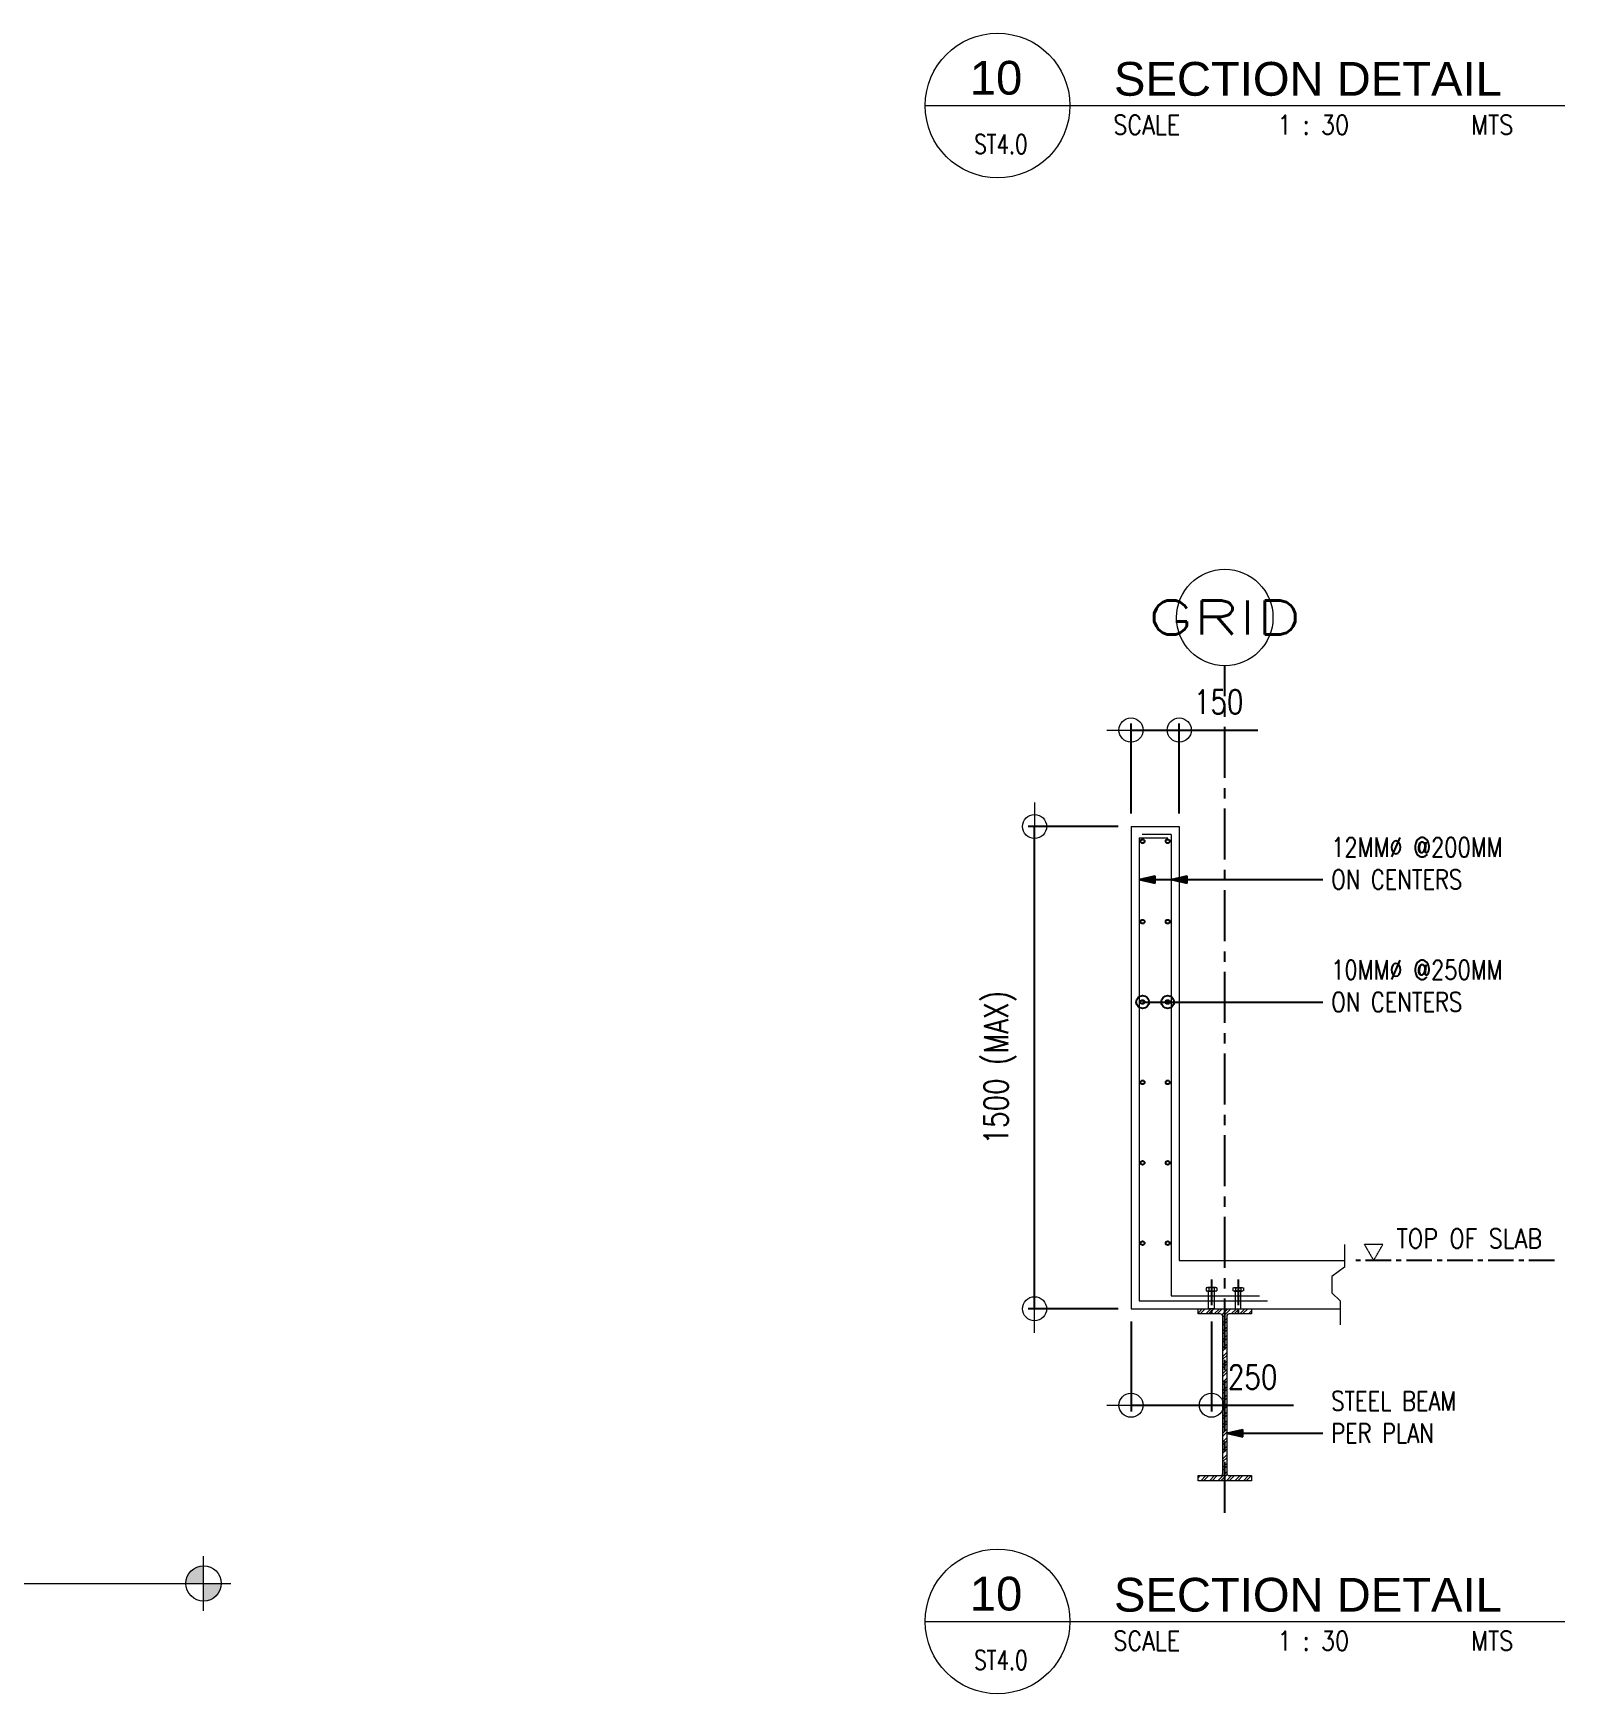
# Model space of a CAD drawing. Header units: millimetres. Extents: x 0 to 437400, y -7936 to 73710.
# Drawn here: x 95861 to 100625, y 28710 to 33875 of the extents above; entities that cross this region are included whole.
import ezdxf
from ezdxf.enums import TextEntityAlignment as Align

# ---------------------------------------------------------------- set-up
doc = ezdxf.new("R2010")
doc.units = ezdxf.units.MM
doc.header["$LTSCALE"] = 10
doc.header["$MEASUREMENT"] = 0
doc.linetypes.add('CENTER', pattern=[50.8, 31.75, -6.35, 6.35, -6.35])
doc.linetypes.add('PHANTOM2', pattern=[1.25, 0.625, -0.125, 0.125, -0.125, 0.125, -0.125])
doc.layers.add('A-NEW', color=240, linetype='Continuous')
doc.layers.add('BAR-1', color=7, linetype='Continuous')
for name, color, linetype, lineweight in [('grid_iden', 1, 'Continuous', 9), ('S-ANNO-DIMS', 1, 'Continuous', 5), ('S-Anno-Symb', 143, 'PHANTOM2', 13), ('S-Anno-Text', 52, 'Continuous', 15), ('S-ANNO-WELD', 1, 'Continuous', 9), ('S-DETL-LN03', 3, 'Continuous', 9), ('S-DETL-LN8', 8, 'Continuous', 9), ('S-DETL-LW25', 2, 'Continuous', 9), ('S-DETL-LW35', 3, 'Continuous', 9), ('S-DETL-PATT', 9, 'Continuous', 9), ('S-Grid-iden', 52, 'Continuous', 9)]:
    doc.layers.add(name, color=color, linetype=linetype, lineweight=lineweight)
doc.styles.add('1', font='simplex.shx', dxfattribs={"width": 0.8, "height": 20})
doc.styles.add('2', font='simplex.shx', dxfattribs={"width": 0.95, "height": 40})
doc.styles.add('3', font='simplex.shx', dxfattribs={"width": 1.5, "height": 70})
doc.styles.add('SHEETNAME', font='simplex.shx', dxfattribs={"width": 0.75, "height": 200})
doc.styles.add('TITLE1', font='HELV.shx', dxfattribs={"height": 500})
doc.dimstyles.new('ESCA30', dxfattribs={"dimtxt": 40, "dimasz": 1, "dimexe": 20, "dimexo": 40, "dimgap": 50, "dimtad": 1, "dimdec": 0, "dimrnd": 1, "dimdsep": 46, "dimtxsty": '1', "dimblk1": 'ESCADIM_ARW', "dimblk2": 'ESCADIM_ARW', "dimsah": 1, "dimcen": 50, "dimclrd": 256, "dimclre": 256, "dimclrt": 52, "dimadec": 0, "dimazin": 0, "dimtfac": 1, "dimtdec": 0, "dimtofl": 0, "dimtmove": 0, "dimatfit": 3, "dimldrblk": 'ESCADIM_ARW', "dimfxl": 1, "dimtolj": 1, "dimtzin": 0, "dimarcsym": 0})
doc.dimstyles.new('ESCA_ARW$7', dxfattribs={"dimtxt": 200, "dimasz": 1, "dimexe": 100, "dimexo": 100, "dimgap": 100, "dimtad": 1, "dimdec": 0, "dimrnd": 1, "dimdsep": 46, "dimtxsty": '1', "dimblk1": 'dim_arw', "dimblk2": 'dim_arw', "dimsah": 1, "dimcen": 50, "dimclrd": 1, "dimclre": 256, "dimclrt": 52, "dimadec": 0, "dimazin": 0, "dimtfac": 1, "dimtofl": 0, "dimtmove": 0, "dimatfit": 3, "dimldrblk": 'dim_arw', "dimfxl": 1, "dimtolj": 1, "dimtzin": 0, "dimarcsym": 0})

# ---------------------------------------------------------------- blocks, each defined once
blk = doc.blocks.new('ESCADIM_ARW')
at = {"color": 9}
blk.add_line((75, 0), (-75, 0), dxfattribs=at)
blk.add_circle((0, 0), 37.5, dxfattribs=at)
blk = doc.blocks.new('*D14')
at = {"layer": 'Defpoints', "color": 0, "ltscale": 80, "transparency": 16777216}
for p in [(98975.5, 31407.6), (99275.5, 31407.6), (99275.5, 29907.6)]:
    blk.add_point(p, dxfattribs=at)
at = {"layer": 'S-ANNO-DIMS', "lineweight": -2, "ltscale": 80, "transparency": 16777216}
for p, q in [((99235.5, 31407.6), (98955.5, 31407.6)), ((98975.5, 29908.6), (98975.5, 31406.6)), ((99235.5, 29907.6), (98955.5, 29907.6))]:
    blk.add_line(p, q, dxfattribs=at)
for p, rotation in [((98975.5, 31407.6), 90), ((98975.5, 29907.6), 270)]:
    blk.add_blockref('ESCADIM_ARW', p, dxfattribs=dict(at, rotation=rotation))
at = {"layer": 'S-ANNO-DIMS', "color": 52, "ltscale": 80, "transparency": 16777216, "insert": (98868.4, 30657.6), "char_height": 30, "attachment_point": 5, "rotation": 90, "style": '1'}
blk.add_mtext('\\A1;{\\H2.5x;1500 (MAX)}', dxfattribs=at)
blk = doc.blocks.new('ELEV_PNT2')
at = {"layer": 'S-Anno-Symb'}
blk.add_lwpolyline([(0, 0), (110, 191), (-110, 191)], close=True, dxfattribs=at)
blk = doc.blocks.new('*D15')
at = {"layer": 'Defpoints', "color": 0, "ltscale": 80, "transparency": 16777216}
for p in [(99425.5, 31707.6), (99275.5, 31407.6), (99425.5, 31407.6)]:
    blk.add_point(p, dxfattribs=at)
at = {"layer": 'S-ANNO-DIMS', "lineweight": -2, "ltscale": 80, "transparency": 16777216}
for p, q in [((99275.5, 31447.6), (99275.5, 31727.6)), ((99425.5, 31447.6), (99425.5, 31727.6)), ((99276.5, 31707.6), (99424.5, 31707.6)), ((99425.5, 31707.6), (99669.4, 31707.6))]:
    blk.add_line(p, q, dxfattribs=at)
at = {"layer": 'S-ANNO-DIMS', "lineweight": -2, "ltscale": 80, "transparency": 16777216, "rotation": 180}
blk.add_blockref('ESCADIM_ARW', (99275.5, 31707.6), dxfattribs=at)
at = {"layer": 'S-ANNO-DIMS', "lineweight": -2, "ltscale": 80, "transparency": 16777216}
blk.add_blockref('ESCADIM_ARW', (99425.5, 31707.6), dxfattribs=at)
at = {"layer": 'S-ANNO-DIMS', "color": 52, "ltscale": 80, "transparency": 16777216, "insert": (99548, 31795.1), "char_height": 30, "attachment_point": 5, "style": '1'}
blk.add_mtext('\\A1;{\\H2.5x;150}', dxfattribs=at)
blk = doc.blocks.new('*D16')
at = {"layer": 'Defpoints', "color": 0, "ltscale": 80, "transparency": 16777216}
for p in [(99275.5, 29907.6), (99525.5, 29907.6), (99525.5, 29607.6)]:
    blk.add_point(p, dxfattribs=at)
at = {"layer": 'S-ANNO-DIMS', "lineweight": -2, "ltscale": 80, "transparency": 16777216}
for p, q in [((99275.5, 29867.6), (99275.5, 29587.6)), ((99525.5, 29867.6), (99525.5, 29587.6)), ((99276.5, 29607.6), (99524.5, 29607.6)), ((99525.5, 29607.6), (99780.8, 29607.6))]:
    blk.add_line(p, q, dxfattribs=at)
at = {"layer": 'S-ANNO-DIMS', "lineweight": -2, "ltscale": 80, "transparency": 16777216, "rotation": 180}
blk.add_blockref('ESCADIM_ARW', (99275.5, 29607.6), dxfattribs=at)
at = {"layer": 'S-ANNO-DIMS', "lineweight": -2, "ltscale": 80, "transparency": 16777216}
blk.add_blockref('ESCADIM_ARW', (99525.5, 29607.6), dxfattribs=at)
at = {"layer": 'S-ANNO-DIMS', "color": 52, "ltscale": 80, "transparency": 16777216, "insert": (99653.7, 29695.1), "char_height": 30, "attachment_point": 5, "style": '1'}
blk.add_mtext('\\A1;{\\H2.5x;250}', dxfattribs=at)
blk = doc.blocks.new('NUT')
at = {"color": 0, "linetype": 'Continuous'}
for p, q in [((6.7, 0), (-8.2, 0)), ((-10.4, -51.7), (-10.4, -7.4)), ((6.7, -14.8), (-8.2, -14.8)), ((6.7, -44.3), (-8.2, -44.3)), ((6.7, -59.1), (-8.2, -59.1)), ((8.9, -51.7), (8.9, -7.4))]:
    blk.add_line(p, q, dxfattribs=at)
for centre, radius, start, end in [((3.2, -7.4), 13.6, 147.13278, 212.86722), ((40.8, -29.6), 51.2, 163.22135, 196.77865), ((3.2, -51.7), 13.6, 147.13278, 212.86722), ((-4.7, -7.4), 13.6, 327.13278, 32.86722), ((-42.3, -29.6), 51.2, 343.22135, 16.77865), ((-4.7, -51.7), 13.6, 327.13278, 32.86722)]:
    blk.add_arc(centre, radius, start, end, dxfattribs=at)
blk = doc.blocks.new('dim_arw')
h = blk.add_hatch(color=256)
h.paths.add_polyline_path([(-125.6, 29.45), (0, 0), (-125.6, -29.45, -0.115681), (-132.51, 0, -0.115681)])
h.paths.add_polyline_path([(-249.02, 58.4), (-125.6, 29.45, 0.115681), (-132.51, 0, 0.115681), (-125.6, -29.45), (-249.02, -58.4)])
for p, q in [((0, 0), (-249.02, 58.4)), ((-249.02, 58.4), (-249.02, -58.4)), ((0, 0), (-249.02, -58.4))]:
    blk.add_line(p, q)
blk = doc.blocks.new('Grid')
at = {"layer": 'S-Grid-iden', "color": 1, "linetype": 'Continuous'}
blk.add_circle((0, 0), 500, dxfattribs=at)
at = {"layer": 'S-Grid-iden', "style": '3', "width": 1.5}
blk.add_attdef('GRIDTAG', text='', height=350, dxfattribs=at).set_placement((0, 0), align=Align.MIDDLE_CENTER)
blk = doc.blocks.new('Elev_Pnt')
at = {"layer": 'S-Anno-Symb'}
h = blk.add_hatch(color=1, dxfattribs=at)
h.paths.add_polyline_path([(0, 110, 0.414214), (-110, 0), (0, 0)])
h.paths.add_polyline_path([(110, 0), (0, 0), (0, -110, 0.414214)])
at = {"layer": 'S-Anno-Symb', "color": 1, "linetype": 'Continuous'}
for p, q in [((0, -170), (0, 170)), ((-170, 0), (170, 0))]:
    blk.add_line(p, q, dxfattribs=at)
blk.add_circle((0, 0), 110, dxfattribs=at)

msp = doc.modelspace()

# ---------------------------------------------------------------- hatches: boundary and pattern name
at = {"layer": 'S-DETL-PATT', "ltscale": 0.5}
h = msp.add_hatch(dxfattribs=at)
h.set_pattern_fill('ANSI32', color=256, scale=50, style=0)
h.set_pattern_definition([(45, (-4304.02, 13398.69), (-13.258252, 13.258252), []), (45, (-4295.181, 13398.69), (-13.258252, 13.258252), [])])
edge = h.paths.add_edge_path()
edge.add_line((99567.0226, 29372.64549), (99484.0226, 29372.64549))
edge.add_line((99484.0226, 29372.64549), (99484.0226, 29388.64549))
edge.add_line((99484.0226, 29388.64549), (99553.0226, 29388.64549))
edge.add_arc((99553.0226, 29396.64549), 8, 270, 360)
edge.add_line((99561.0226, 29396.64549), (99561.0226, 29883.64549))
edge.add_arc((99553.0226, 29883.64549), 8, 0, 90)
edge.add_line((99553.0226, 29891.64549), (99484.0226, 29891.64549))
edge.add_line((99484.0226, 29891.64549), (99484.0226, 29907.64549))
edge.add_line((99484.0226, 29907.64549), (99650.0226, 29907.64549))
edge.add_line((99650.0226, 29907.64549), (99650.0226, 29891.64549))
edge.add_line((99650.0226, 29891.64549), (99581.0226, 29891.64549))
edge.add_arc((99581.0226, 29883.64549), 8, 90, 180)
edge.add_line((99573.0226, 29883.64549), (99573.0226, 29396.64549))
edge.add_arc((99581.0226, 29396.64549), 8, 180, 270)
edge.add_line((99581.0226, 29388.64549), (99650.0226, 29388.64549))
edge.add_line((99650.0226, 29388.64549), (99650.0226, 29372.64549))
edge.add_line((99650.0226, 29372.64549), (99567.0226, 29372.64549))

# ---------------------------------------------------------------- linework, layer by layer
at = {"layer": 'A-NEW', "color": 253, "linetype": 'CENTER', "ltscale": 0.5}
msp.add_line((99567.0226, 29272.64549), (99567.0226, 31907.64549), dxfattribs=at)
at = {"layer": 'A-NEW', "color": 253, "linetype": 'CENTER', "ltscale": 0.25}
for p, q in [((100592.26714, 30057.64549), (99974.9943, 30057.64549)), ((99525.5226, 29998.49949), (99525.5226, 29891.64549)), ((99608.5226, 29998.49949), (99608.5226, 29891.64549))]:
    msp.add_line(p, q, dxfattribs=at)
at = {"layer": 'BAR-1'}
for centre in [(99311.5226, 31361.64549), (99389.5226, 31361.64549), (99311.5226, 31111.64549), (99389.5226, 31111.64549), (99311.5226, 30861.64549), (99389.5226, 30861.64549), (99311.5226, 30611.64549), (99389.5226, 30611.64549), (99311.5226, 30361.64549), (99389.5226, 30361.64549), (99311.5226, 30111.64549), (99389.5226, 30111.64549)]:
    msp.add_circle(centre, 6, dxfattribs=at)
at = {"layer": 'grid_iden'}
msp.add_lwpolyline([(99939.25864, 30107.64549), (99939.25864, 30037.04707), (99900.5226, 30007.64549), (99900.5226, 29957.64549), (99925.5226, 29932.163), (99925.5226, 29857.64549)], dxfattribs=at)
at = {"layer": 'S-Anno-Symb', "color": 1, "linetype": 'Continuous'}
msp.add_line((94671.40713, 29053.31771, 0), (96391.2293, 29053.31771, 0), dxfattribs=at)
at = {"layer": 'S-Anno-Text', "color": 1}
for p, q in [((98635.49731, 33649.87114), (100624.50269, 33649.87114)), ((98635.49731, 28935.0958), (100624.50269, 28935.0958))]:
    msp.add_line(p, q, dxfattribs=at)
for centre in [(98860.49731, 33649.87114), (98860.49731, 28935.0958)]:
    msp.add_circle(centre, 225, dxfattribs=at)
at = {"layer": 'S-DETL-LN03'}
msp.add_lwpolyline([(99567.0226, 29372.64549), (99484.0226, 29372.64549), (99484.0226, 29388.64549), (99553.0226, 29388.64549, 0.4142135624), (99561.0226, 29396.64549), (99561.0226, 29883.64549, 0.4142135624), (99553.0226, 29891.64549), (99484.0226, 29891.64549), (99484.0226, 29907.64549), (99650.0226, 29907.64549), (99650.0226, 29891.64549), (99581.0226, 29891.64549, 0.4142135624), (99573.0226, 29883.64549), (99573.0226, 29396.64549, 0.4142135624), (99581.0226, 29388.64549), (99650.0226, 29388.64549), (99650.0226, 29372.64549), (99567.0226, 29372.64549)], format="xyb", dxfattribs=at)
at = {"layer": 'S-DETL-LN8', "linetype": 'Continuous'}
for points in [[(99516.5226, 29962.64549), (99534.5226, 29962.64549), (99534.5226, 29907.64549), (99516.5226, 29907.64549)], [(99617.5226, 29962.64549), (99599.5226, 29962.64549), (99599.5226, 29907.64549), (99617.5226, 29907.64549)]]:
    msp.add_lwpolyline(points, close=True, dxfattribs=at)
at = {"layer": 'S-DETL-LW25'}
for p, q in [((99275.5226, 31407.64549), (99425.5226, 31407.64549)), ((99275.5226, 31407.64549), (99275.5226, 29907.64549)), ((99425.5226, 31407.64549), (99425.5226, 30057.64549)), ((99425.5226, 30057.64549), (99939.25864, 30057.64549)), ((99275.5226, 29907.64549), (99925.5226, 29907.64549))]:
    msp.add_line(p, q, dxfattribs=at)
at = {"layer": 'S-DETL-LW35'}
for p, q in [((99300.5226, 31372.64549), (99300.5226, 29932.64549)), ((99300.5226, 31372.64549), (99390.5226, 31372.64549)), ((99400.5226, 31382.64549), (99310.5226, 31382.64549)), ((99400.5226, 31382.64549), (99400.5226, 29947.64549)), ((99300.5226, 29932.64549), (99700.0226, 29932.64549)), ((99400.5226, 29947.64549), (99675.0226, 29947.64549))]:
    msp.add_line(p, q, dxfattribs=at)

# ---------------------------------------------------------------- block references
at = {"layer": 'S-Anno-Symb', "linetype": 'ByBlock', "xscale": 0.2631578947330127, "yscale": 0.2631578947330127, "zscale": 0.2631578947330127}
msp.add_blockref('ELEV_PNT2', (100030.04196, 30057.64549), dxfattribs=at)
at = {"layer": 'S-Anno-Symb', "linetype": 'Continuous', "xscale": 0.4999999999805975, "yscale": 0.4999999999805975, "zscale": 0.4999999999805975}
msp.add_blockref('Elev_Pnt', (96391.2293, 29053.31771, 0), dxfattribs=at)
at = {"layer": 'S-DETL-LN8', "linetype": 'Continuous', "yscale": 0.562499999996362}
for p, xscale, zscale, rotation in [((99508.89491, 29968.50393), 0.562499999996362, 0.562499999996362, 90), ((99625.15028, 29968.50393), -0.562499999996362, 0.5624999999957936, 270)]:
    msp.add_blockref('NUT', p, dxfattribs=dict(at, xscale=xscale, zscale=zscale, rotation=rotation))
at = {"layer": 'S-Grid-iden', "xscale": 0.3000000000029104, "yscale": 0.3000000000029104, "zscale": 0.3000000000029104}
msp.add_blockref('Grid', (99567.0226, 32057.64549), dxfattribs=at).add_auto_attribs({'GRIDTAG': 'GRID'})

# ---------------------------------------------------------------- texts
at = {"layer": 'S-Anno-Text', "color": 5, "style": 'TITLE1'}
for p in [(98855.7644, 33683.85509), (98855.7644, 28969.07975)]:
    msp.add_text('10', height=105, dxfattribs=at).set_placement(p, align=Align.CENTER)
for p in [(99222.54213, 33680.43218), (99222.54213, 28965.65684)]:
    msp.add_text('SECTION DETAIL', height=105, dxfattribs=at).set_placement(p)
at = {"layer": 'S-Anno-Text', "style": '2', "width": 0.85}
for p in [(99220.49731, 33559.87114), (99220.49731, 28845.0958)]:
    msp.add_text('SCALE', height=60, dxfattribs=at).set_placement(p)
at = {"layer": 'S-Anno-Text'}
for s, style, width, p in [('1 : 30', '2', 0.85, (99842.40307, 33559.87114)), ('ST4.0', 'SHEETNAME', 0.75, (98870.749, 33499.87114)), ('TOP OF SLAB', '1', 0.85, (100327.45904, 30095.84685)), ('1 : 30', '2', 0.85, (99842.40307, 28845.0958)), ('ST4.0', 'SHEETNAME', 0.75, (98870.749, 28785.0958))]:
    msp.add_text(s, height=60, dxfattribs=dict(at, style=style, width=width)).set_placement(p, align=Align.CENTER)
at = {"layer": 'S-Anno-Text', "style": '2', "width": 0.85}
for p in [(100464.30883, 33559.87114), (100464.30883, 28845.0958)]:
    msp.add_text('MTS', height=60, dxfattribs=at).set_placement(p, align=Align.RIGHT)
at = {"layer": 'S-Anno-Text', "char_height": 60, "width": 1217.6487925, "attachment_point": 1, "style": '1'}
for s, insert in [('12MM%%C @200MM \\PON CENTERS', (99897.91321, 31372.89666)), ('10MM%%C @250MM \\PON CENTERS', (99897.91321, 30991.73615)), ('STEEL BEAM\\PPER PLAN', (99897.91321, 29650.6855))]:
    msp.add_mtext(s, dxfattribs=dict(at, insert=insert))

# ---------------------------------------------------------------- dimensions: what is measured, and where the dimension line sits
at = {"layer": 'S-ANNO-DIMS', "ltscale": 80}
for base, p1, p2, picture, middle in [((99425.5226, 31707.64549), (99275.5226, 31407.64549), (99425.5226, 31407.64549), '*D15', (99547.95117, 31795.14549)), ((99525.5226, 29607.64549), (99275.5226, 29907.64549), (99525.5226, 29907.64549), '*D16', (99653.66545, 29695.14549))]:
    dim = msp.add_linear_dim(base=base, p1=p1, p2=p2, text='{\\H2.5x;<>}', dimstyle='ESCA30', dxfattribs=at)
    dim.commit()
    dim.dimension.update_dxf_attribs({"geometry": picture, "text_midpoint": middle})
dim = msp.add_linear_dim(base=(98975.5226, 31407.64549), p1=(99275.5226, 29907.64549), p2=(99275.5226, 31407.64549), angle=90, text='{\\H2.5x;<> (MAX)}', dimstyle='ESCA30', dxfattribs=at)
dim.commit()
dim.dimension.update_dxf_attribs({"geometry": '*D14', "text_midpoint": (98868.37974, 30657.64549)})

# ---------------------------------------------------------------- leaders
at = {"layer": 'S-ANNO-WELD'}
for points, override in [([(99300.5226, 31242.806), (99871.53595, 31242.806)], {"dimscale": 0.2}), ([(99400.5226, 31242.806), (99871.53595, 31242.806)], {"dimscale": 0.2}), ([(99311.5226, 30861.64549), (99871.53595, 30861.64549)], {"dimscale": 0.2, "dimasz": 200, "dimldrblk": 'DotBlank'}), ([(99389.5226, 30861.64549), (99871.53595, 30861.64549)], {"dimscale": 0.2, "dimasz": 200, "dimldrblk": 'DotBlank'}), ([(99573.0226, 29520.59483), (99871.53595, 29520.59483)], {"dimscale": 0.2})]:
    msp.add_leader(points, dimstyle='ESCA_ARW$7', override=override, dxfattribs=at)

doc.saveas('drawing.dxf')
